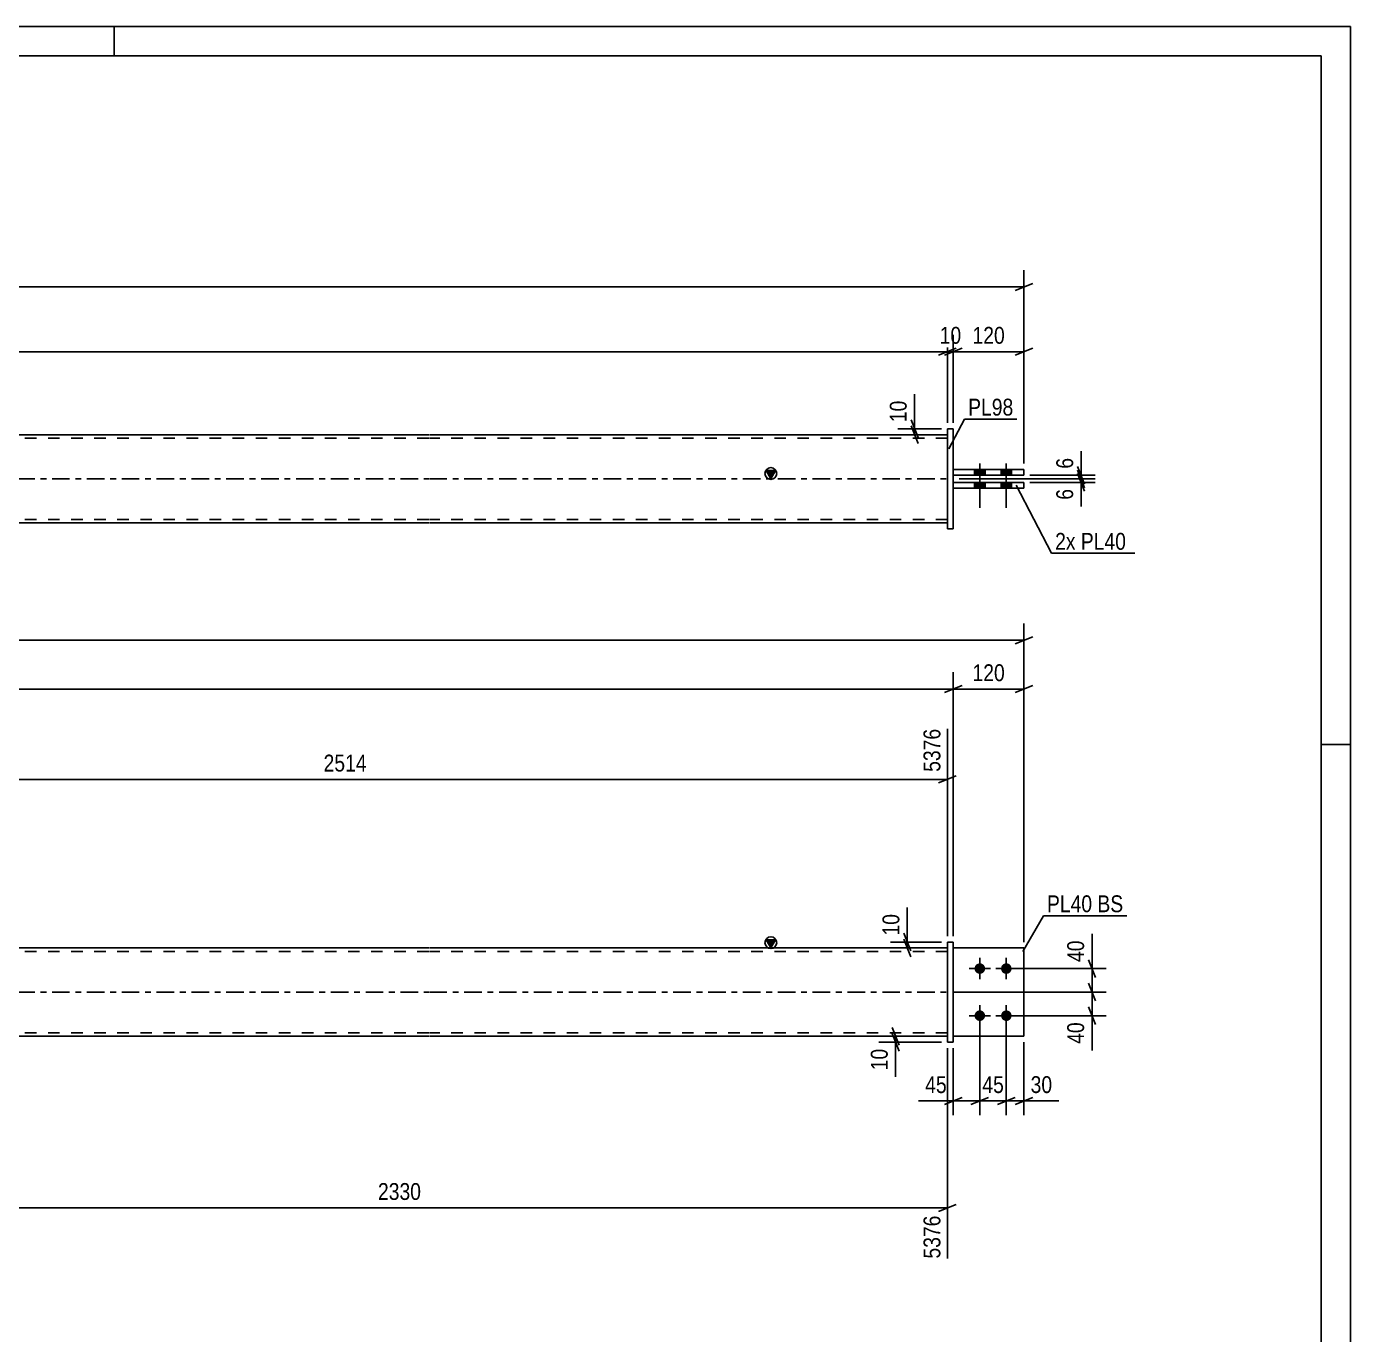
# Model space of a CAD drawing. Header units: millimetres. Extents: x 0 to 594, y 0 to 420.
# Drawn here: x 369.1 to 594, y 197.8 to 420 of the extents above; entities that cross this region are included whole.
import ezdxf

# ---------------------------------------------------------------- set-up
doc = ezdxf.new("R2010")
doc.units = ezdxf.units.MM
doc.linetypes.add('DXK_LINE_DOT2', pattern=[3.9198, 1.9599, -1.9599])
doc.linetypes.add('DXK_LINE_DOT3', pattern=[5.9187, 2.979, -0.9799, 0.9799, -0.9799])
doc.styles.add('Arial Narrow', font='ARIALN.TTF', dxfattribs={"height": 0.2})

# ---------------------------------------------------------------- blocks, each defined once
blk = doc.blocks.new('Unknown-580610623-1130')
at = {"color": 5, "linetype": 'Continuous'}
for p, q in [((594, 420), (0, 420)), ((384, 415), (384, 420)), ((594, 0), (594, 420)), ((589, 415), (5, 415)), ((589, 5), (589, 415)), ((594, 298), (589, 298))]:
    blk.add_line(p, q, dxfattribs=at)
blk = doc.blocks.new('Part-580610623-1695 - 1673')
at = {"color": 2, "linetype": 'Continuous'}
for p, q in [((538.53, 263.45), (526.53, 263.45)), ((538.53, 263.45), (538.53, 263.45)), ((538.53, 263.45), (538.53, 248.45)), ((526.53, 248.45), (538.53, 248.45))]:
    blk.add_line(p, q, dxfattribs=at)
at = {"color": 7, "linetype": 'DXK_LINE_DOT2'}
for p, q in [((526.53, 263.45), (538.53, 263.45)), ((526.53, 263.45), (526.53, 263.45)), ((526.53, 263.45), (526.53, 248.45)), ((526.53, 248.45), (538.53, 248.45))]:
    blk.add_line(p, q, dxfattribs=at)
blk = doc.blocks.new('Part-580610623-1700 - 1673')
at = {"linetype": 'Continuous'}
blk.add_hatch(color=2, dxfattribs=at).paths.add_polyline_path([(495.53, 263.45), (494.73, 264.85), (496.33, 264.85)])
at = {"color": 2, "linetype": 'Continuous'}
for p, q in [((437.43, 263.45), (195.88, 263.45)), ((525.53, 263.45), (437.53, 263.45)), ((495.53, 263.45), (494.73, 264.85)), ((494.73, 264.85), (496.33, 264.85)), ((496.33, 264.85), (495.53, 263.45)), ((195.88, 248.45), (437.43, 248.45)), ((437.53, 248.45), (525.53, 248.45))]:
    blk.add_line(p, q, dxfattribs=at)
at = {"color": 7, "linetype": 'DXK_LINE_DOT2'}
for p, q in [((525.53, 248.45), (525.53, 263.45)), ((437.43, 262.85), (195.88, 262.85)), ((525.53, 262.85), (437.53, 262.85)), ((437.43, 249.05), (195.88, 249.05)), ((525.53, 249.05), (437.53, 249.05))]:
    blk.add_line(p, q, dxfattribs=at)
at = {"color": 7, "linetype": 'DXK_LINE_DOT3'}
for p, q in [((195.88, 255.95), (437.43, 255.95)), ((437.53, 255.95), (525.53, 255.95))]:
    blk.add_line(p, q, dxfattribs=at)
at = {"color": 2, "linetype": 'Continuous'}
blk.add_circle((495.53, 264.35), 1, dxfattribs=at)
blk = doc.blocks.new('Part-580610623-1685 - 1673')
at = {"color": 2, "linetype": 'Continuous'}
for p, q in [((525.53, 264.45), (526.53, 264.45)), ((525.53, 247.45), (525.53, 264.45)), ((526.53, 264.45), (526.53, 247.45)), ((525.53, 247.45), (525.53, 247.45)), ((525.53, 247.45), (526.53, 247.45))]:
    blk.add_line(p, q, dxfattribs=at)
at = {"color": 7, "linetype": 'DXK_LINE_DOT2'}
for p, q in [((525.53, 264.45), (526.53, 264.45)), ((525.53, 247.45), (526.53, 247.45))]:
    blk.add_line(p, q, dxfattribs=at)
blk = doc.blocks.new('Part-580610623-1690 - 1673')
at = {"color": 7, "linetype": 'DXK_LINE_DOT2'}
for p, q in [((526.53, 263.45), (538.53, 263.45)), ((538.53, 263.45), (526.53, 263.45)), ((526.53, 263.45), (526.53, 263.45)), ((526.53, 263.45), (526.53, 248.45)), ((538.53, 263.45), (538.53, 263.45)), ((538.53, 263.45), (538.53, 248.45)), ((526.53, 248.45), (538.53, 248.45)), ((526.53, 248.45), (538.53, 248.45))]:
    blk.add_line(p, q, dxfattribs=at)
blk = doc.blocks.new('Bolt-580610623-1710 - 1673')
at = {"linetype": 'Continuous'}
for points in [[(531.03, 260.85), (531.22, 260.83), (531.4, 260.77), (531.56, 260.68), (531.7, 260.55), (531.81, 260.4), (531.89, 260.23), (531.93, 260.04), (531.93, 259.85), (531.89, 259.67), (531.81, 259.5), (531.7, 259.35), (531.56, 259.22), (531.4, 259.13), (531.22, 259.07), (531.03, 259.05), (530.85, 259.07), (530.67, 259.13), (530.5, 259.22), (530.36, 259.35), (530.25, 259.5), (530.18, 259.67), (530.14, 259.85), (530.14, 260.04), (530.18, 260.23), (530.25, 260.4), (530.36, 260.55), (530.5, 260.68), (530.67, 260.77), (530.85, 260.83)], [(535.53, 260.85), (535.72, 260.83), (535.9, 260.77), (536.06, 260.68), (536.2, 260.55), (536.31, 260.4), (536.39, 260.23), (536.43, 260.04), (536.43, 259.85), (536.39, 259.67), (536.31, 259.5), (536.2, 259.35), (536.06, 259.22), (535.9, 259.13), (535.72, 259.07), (535.53, 259.05), (535.35, 259.07), (535.17, 259.13), (535, 259.22), (534.86, 259.35), (534.75, 259.5), (534.68, 259.67), (534.64, 259.85), (534.64, 260.04), (534.68, 260.23), (534.75, 260.4), (534.86, 260.55), (535, 260.68), (535.17, 260.77), (535.35, 260.83)], [(531.03, 252.85), (531.22, 252.83), (531.4, 252.77), (531.56, 252.68), (531.7, 252.55), (531.81, 252.4), (531.89, 252.23), (531.93, 252.04), (531.93, 251.85), (531.89, 251.67), (531.81, 251.5), (531.7, 251.35), (531.56, 251.22), (531.4, 251.13), (531.22, 251.07), (531.03, 251.05), (530.85, 251.07), (530.67, 251.13), (530.5, 251.22), (530.36, 251.35), (530.25, 251.5), (530.18, 251.67), (530.14, 251.85), (530.14, 252.04), (530.18, 252.23), (530.25, 252.4), (530.36, 252.55), (530.5, 252.68), (530.67, 252.77), (530.85, 252.83)], [(535.53, 252.85), (535.72, 252.83), (535.9, 252.77), (536.06, 252.68), (536.2, 252.55), (536.31, 252.4), (536.39, 252.23), (536.43, 252.04), (536.43, 251.85), (536.39, 251.67), (536.31, 251.5), (536.2, 251.35), (536.06, 251.22), (535.9, 251.13), (535.72, 251.07), (535.53, 251.05), (535.35, 251.07), (535.17, 251.13), (535, 251.22), (534.86, 251.35), (534.75, 251.5), (534.68, 251.67), (534.64, 251.85), (534.64, 252.04), (534.68, 252.23), (534.75, 252.4), (534.86, 252.55), (535, 252.68), (535.17, 252.77), (535.35, 252.83)]]:
    blk.add_hatch(color=1, dxfattribs=at).paths.add_polyline_path(points)
at = {"color": 1, "linetype": 'Continuous'}
for p, q in [((531.03, 261.75), (531.03, 258.15)), ((535.53, 261.75), (535.53, 258.15)), ((529.23, 259.95), (532.83, 259.95)), ((533.73, 259.95), (537.33, 259.95)), ((529.23, 251.95), (532.83, 251.95)), ((531.03, 253.75), (531.03, 250.15)), ((533.73, 251.95), (537.33, 251.95)), ((535.53, 253.75), (535.53, 250.15))]:
    blk.add_line(p, q, dxfattribs=at)
blk = doc.blocks.new('Bolt-580610623-1371 - 1367')
at = {"linetype": 'Continuous'}
for points in [[(531.93, 344.75), (530.13, 344.75), (530.13, 343.75), (531.93, 343.75)], [(531.93, 344.75), (530.13, 344.75), (530.13, 343.75), (531.93, 343.75)], [(536.43, 344.75), (534.63, 344.75), (534.63, 343.75), (536.43, 343.75)], [(536.43, 344.75), (534.63, 344.75), (534.63, 343.75), (536.43, 343.75)], [(531.93, 342.55), (530.13, 342.55), (530.13, 341.55), (531.93, 341.55)], [(531.93, 342.55), (530.13, 342.55), (530.13, 341.55), (531.93, 341.55)], [(536.43, 342.55), (534.63, 342.55), (534.63, 341.55), (536.43, 341.55)], [(536.43, 342.55), (534.63, 342.55), (534.63, 341.55), (536.43, 341.55)]]:
    blk.add_hatch(color=1, dxfattribs=at).paths.add_polyline_path(points)
at = {"color": 1, "linetype": 'Continuous'}
for p, q in [((530.13, 344.75), (530.13, 343.75)), ((530.13, 344.75), (530.13, 343.75)), ((531.03, 345.75), (531.03, 338.25)), ((531.03, 345.75), (531.03, 338.25)), ((531.93, 344.75), (531.93, 343.75)), ((531.93, 344.75), (531.93, 343.75)), ((534.63, 344.75), (534.63, 343.75)), ((534.63, 344.75), (534.63, 343.75)), ((535.53, 345.75), (535.53, 338.25)), ((535.53, 345.75), (535.53, 338.25)), ((536.43, 344.75), (536.43, 343.75)), ((536.43, 344.75), (536.43, 343.75)), ((530.13, 342.55), (530.13, 341.55)), ((530.13, 342.55), (530.13, 341.55)), ((531.93, 342.55), (531.93, 341.55)), ((531.93, 342.55), (531.93, 341.55)), ((534.63, 342.55), (534.63, 341.55)), ((534.63, 342.55), (534.63, 341.55)), ((536.43, 342.55), (536.43, 341.55)), ((536.43, 342.55), (536.43, 341.55))]:
    blk.add_line(p, q, dxfattribs=at)
blk = doc.blocks.new('Part-580610623-1456 - 1367')
at = {"linetype": 'Continuous'}
blk.add_hatch(color=2, dxfattribs=at).paths.add_polyline_path([(495.53, 343.15), (494.73, 344.55), (496.33, 344.55)])
at = {"color": 2, "linetype": 'Continuous'}
for p, q in [((437.43, 350.65), (195.88, 350.65)), ((525.53, 350.65), (437.53, 350.65)), ((495.53, 343.15), (494.73, 344.55)), ((494.73, 344.55), (496.33, 344.55)), ((496.33, 344.55), (495.53, 343.15)), ((437.43, 335.65), (195.88, 335.65)), ((525.53, 335.65), (437.53, 335.65))]:
    blk.add_line(p, q, dxfattribs=at)
at = {"color": 7, "linetype": 'DXK_LINE_DOT2'}
for p, q in [((437.43, 350.05), (195.88, 350.05)), ((525.53, 350.05), (437.53, 350.05)), ((525.53, 350.65), (525.53, 335.65)), ((437.43, 336.25), (195.88, 336.25)), ((525.53, 336.25), (437.53, 336.25))]:
    blk.add_line(p, q, dxfattribs=at)
at = {"color": 7, "linetype": 'DXK_LINE_DOT3'}
for p, q in [((195.88, 343.15), (437.43, 343.15)), ((437.53, 343.15), (525.53, 343.15))]:
    blk.add_line(p, q, dxfattribs=at)
at = {"color": 2, "linetype": 'Continuous'}
blk.add_circle((495.53, 344.05), 1, dxfattribs=at)
blk = doc.blocks.new('Part-580610623-1461 - 1367')
at = {"color": 2, "linetype": 'Continuous'}
for p, q in [((538.53, 342.55), (526.53, 342.55)), ((538.53, 341.55), (538.53, 342.55)), ((526.53, 341.55), (538.53, 341.55))]:
    blk.add_line(p, q, dxfattribs=at)
at = {"color": 7, "linetype": 'DXK_LINE_DOT2'}
for p, q in [((526.53, 342.55), (526.53, 341.55)), ((538.53, 342.55), (526.53, 342.55)), ((526.53, 341.55), (538.53, 341.55))]:
    blk.add_line(p, q, dxfattribs=at)
blk = doc.blocks.new('Part-580610623-1433 - 1367')
at = {"color": 2, "linetype": 'Continuous'}
for p, q in [((525.53, 351.65), (525.53, 351.65)), ((525.53, 334.65), (525.53, 351.65)), ((525.53, 351.65), (526.53, 351.65)), ((526.53, 351.65), (526.53, 351.65)), ((526.53, 351.65), (526.53, 334.65)), ((525.53, 334.65), (526.53, 334.65)), ((525.53, 334.65), (525.53, 334.65)), ((526.53, 334.65), (526.53, 334.65))]:
    blk.add_line(p, q, dxfattribs=at)
at = {"color": 7, "linetype": 'DXK_LINE_DOT2'}
for p, q in [((525.53, 351.65), (526.53, 351.65)), ((525.53, 334.65), (526.53, 334.65)), ((526.53, 334.65), (526.53, 334.65))]:
    blk.add_line(p, q, dxfattribs=at)
blk = doc.blocks.new('Part-580610623-1466 - 1367')
at = {"color": 2, "linetype": 'Continuous'}
for p, q in [((538.53, 344.75), (526.53, 344.75)), ((538.53, 343.75), (538.53, 344.75)), ((526.53, 343.75), (538.53, 343.75))]:
    blk.add_line(p, q, dxfattribs=at)
at = {"color": 7, "linetype": 'DXK_LINE_DOT2'}
for p, q in [((526.53, 344.75), (526.53, 343.75)), ((538.53, 344.75), (526.53, 344.75)), ((526.53, 343.75), (538.53, 343.75))]:
    blk.add_line(p, q, dxfattribs=at)
blk = doc.blocks.new('StraightDimension-580610623-1936 - 1673')
at = {"color": 7, "linetype": 'Continuous'}
for p, q in [((516.13, 249.95), (517.33, 246.95)), ((524.53, 248.45), (513.88, 248.45)), ((524.53, 247.45), (513.88, 247.45)), ((517.33, 245.95), (516.13, 248.95)), ((516.73, 247.45), (516.73, 248.45))]:
    blk.add_line(p, q, dxfattribs=at)
at = {"color": 0}
blk.add_wipeout([(515.98, 246.92), (511.78, 246.92), (511.78, 242.07), (515.98, 242.07)], dxfattribs=at)
at = {"color": 7, "linetype": 'Continuous'}
blk.add_line((516.73, 247.45), (516.73, 241.54), dxfattribs=at)
blk.add_line((516.73, 247.45), (516.73, 241.54), dxfattribs=at)
at = {"color": 3, "style": 'Arial Narrow'}
blk.add_text('10', height=2.863, rotation=90.0002, dxfattribs=at).set_placement((515.38, 242.67))
blk = doc.blocks.new('StraightDimension-580610623-1955 - 1673')
at = {"color": 7, "linetype": 'Continuous'}
for p, q in [((531.03, 250.95), (531.03, 235.06)), ((535.53, 250.95), (535.53, 235.06)), ((529.53, 236.86), (532.53, 238.06)), ((531.03, 237.46), (535.53, 237.46)), ((537.03, 238.06), (534.03, 236.86))]:
    blk.add_line(p, q, dxfattribs=at)
at = {"color": 0}
blk.add_wipeout([(535.71, 238.21), (535.71, 242.41), (530.86, 242.41), (530.86, 238.21)], dxfattribs=at)
at = {"color": 3, "style": 'Arial Narrow'}
blk.add_text('45', height=2.863, dxfattribs=at).set_placement((531.46, 238.81))
blk = doc.blocks.new('StraightDimension-580610623-2017 - 1673')
at = {"color": 7, "linetype": 'Continuous'}
for p, q in [((549.49, 257.45), (550.69, 254.45)), ((526.53, 255.95), (552.49, 255.95)), ((550.09, 251.95), (550.09, 255.95)), ((536.53, 251.95), (552.49, 251.95)), ((550.69, 250.45), (549.49, 253.45))]:
    blk.add_line(p, q, dxfattribs=at)
at = {"color": 0}
blk.add_wipeout([(549.34, 251.42), (545.14, 251.42), (545.14, 246.57), (549.34, 246.57)], dxfattribs=at)
at = {"color": 7, "linetype": 'Continuous'}
blk.add_line((550.09, 251.95), (550.09, 246.04), dxfattribs=at)
blk.add_line((550.09, 251.95), (550.09, 246.04), dxfattribs=at)
at = {"color": 3, "style": 'Arial Narrow'}
blk.add_text('40', height=2.863, rotation=90.0002, dxfattribs=at).set_placement((548.74, 247.17))
blk = doc.blocks.new('StraightDimension-580610623-2031 - 1673')
at = {"color": 7, "linetype": 'Continuous'}
for p, q in [((518.11, 265.95), (519.31, 262.95)), ((524.53, 264.45), (515.86, 264.45)), ((524.53, 263.45), (515.86, 263.45)), ((519.31, 261.95), (518.11, 264.95)), ((518.71, 263.45), (518.71, 264.45))]:
    blk.add_line(p, q, dxfattribs=at)
at = {"color": 0}
blk.add_wipeout([(517.96, 269.83), (513.76, 269.83), (513.76, 264.97), (517.96, 264.97)], dxfattribs=at)
at = {"color": 7, "linetype": 'Continuous'}
blk.add_line((518.71, 264.45), (518.71, 270.35), dxfattribs=at)
blk.add_line((518.71, 264.45), (518.71, 270.35), dxfattribs=at)
at = {"color": 3, "style": 'Arial Narrow'}
blk.add_text('10', height=2.863, rotation=90.0002, dxfattribs=at).set_placement((517.36, 265.57))
blk = doc.blocks.new('StraightDimension-580610623-1760 - 1673')
at = {"color": 7, "linetype": 'Continuous'}
for p, q in [((320.9, 264.45), (320.9, 300.7)), ((525.53, 265.45), (525.53, 300.7)), ((322.4, 292.68), (319.4, 291.48)), ((524.03, 291.48), (527.03, 292.68)), ((320.9, 292.08), (525.53, 292.08))]:
    blk.add_line(p, q, dxfattribs=at)
at = {"color": 0, "linetype": 'Continuous'}
blk.add_wipeout([(524.93, 301.3), (520.73, 301.3), (520.73, 292.78), (524.93, 292.78)], dxfattribs=at)
at = {"color": 0}
blk.add_wipeout([(427.47, 292.83), (427.47, 297.03), (418.96, 297.03), (418.96, 292.83)], dxfattribs=at)
at = {"color": 3, "linetype": 'Continuous', "style": 'Arial Narrow'}
blk.add_text('5376', height=2.863, rotation=90.0002, dxfattribs=at).set_placement((524.33, 293.38))
at = {"color": 3, "style": 'Arial Narrow'}
blk.add_text('2514', height=2.863, dxfattribs=at).set_placement((419.56, 293.43))
blk = doc.blocks.new('StraightDimension-580610623-2050 - 1673')
at = {"color": 7, "linetype": 'Continuous'}
for p, q in [((526.53, 265.45), (526.53, 310.28)), ((106.78, 307.43), (526.53, 307.43)), ((525.03, 306.83), (528.03, 308.03))]:
    blk.add_line(p, q, dxfattribs=at)
blk = doc.blocks.new('StraightDimension-580610623-2040 - 1673')
at = {"color": 7, "linetype": 'Continuous'}
for p, q in [((526.53, 265.45), (526.53, 310.28)), ((538.53, 264.45), (538.53, 310.28)), ((525.03, 306.83), (528.03, 308.03)), ((526.53, 307.43), (538.53, 307.43)), ((540.03, 308.03), (537.03, 306.83))]:
    blk.add_line(p, q, dxfattribs=at)
at = {"color": 0}
blk.add_wipeout([(535.88, 308.18), (535.88, 312.38), (529.19, 312.38), (529.19, 308.18)], dxfattribs=at)
at = {"color": 3, "style": 'Arial Narrow'}
blk.add_text('120', height=2.863, dxfattribs=at).set_placement((529.79, 308.78))
blk = doc.blocks.new('StraightDimension-580610623-1945 - 1673')
at = {"color": 7, "linetype": 'Continuous'}
for p, q in [((531.03, 250.95), (531.03, 235.06)), ((526.53, 246.45), (526.53, 235.06)), ((525.03, 236.86), (528.03, 238.06)), ((526.53, 237.46), (531.03, 237.46)), ((532.53, 238.06), (529.53, 236.86))]:
    blk.add_line(p, q, dxfattribs=at)
at = {"color": 0}
blk.add_wipeout([(526.01, 238.21), (526.01, 242.41), (521.15, 242.41), (521.15, 238.21)], dxfattribs=at)
at = {"color": 7, "linetype": 'Continuous'}
blk.add_line((526.53, 237.46), (520.63, 237.46), dxfattribs=at)
blk.add_line((526.53, 237.46), (520.63, 237.46), dxfattribs=at)
at = {"color": 3, "style": 'Arial Narrow'}
blk.add_text('45', height=2.863, dxfattribs=at).set_placement((521.75, 238.81))
blk = doc.blocks.new('StraightDimension-580610623-1746 - 1673')
at = {"color": 7, "linetype": 'Continuous'}
for p, q in [((538.53, 264.45), (538.53, 318.57)), ((94.78, 315.72), (538.53, 315.72)), ((537.03, 315.12), (540.03, 316.32))]:
    blk.add_line(p, q, dxfattribs=at)
blk = doc.blocks.new('StraightDimension-580610623-1838 - 1673')
at = {"color": 7, "linetype": 'Continuous'}
for p, q in [((339.38, 247.45), (339.38, 201.99)), ((525.53, 246.45), (525.53, 210.69)), ((340.88, 219.9), (337.88, 218.7)), ((339.38, 219.3), (525.53, 219.3)), ((524.03, 218.7), (527.03, 219.9))]:
    blk.add_line(p, q, dxfattribs=at)
at = {"color": 0}
blk.add_wipeout([(436.72, 220.05), (436.72, 224.25), (428.2, 224.25), (428.2, 220.05)], dxfattribs=at)
at = {"color": 0, "linetype": 'Continuous'}
blk.add_wipeout([(524.93, 218.6), (520.73, 218.6), (520.73, 210.08), (524.93, 210.08)], dxfattribs=at)
at = {"color": 3, "style": 'Arial Narrow'}
blk.add_text('2330', height=2.863, dxfattribs=at).set_placement((428.8, 220.65))
at = {"color": 3, "linetype": 'Continuous', "style": 'Arial Narrow'}
blk.add_text('5376', height=2.863, rotation=90.0002, dxfattribs=at).set_placement((524.33, 210.69))
blk = doc.blocks.new('StraightDimension-580610623-1965 - 1673')
at = {"color": 7, "linetype": 'Continuous'}
for p, q in [((535.53, 250.95), (535.53, 235.06)), ((538.53, 247.45), (538.53, 235.06)), ((534.03, 236.86), (537.03, 238.06)), ((535.53, 237.46), (538.53, 237.46)), ((540.03, 238.06), (537.03, 236.86))]:
    blk.add_line(p, q, dxfattribs=at)
at = {"color": 0}
blk.add_wipeout([(543.91, 238.21), (543.91, 242.41), (539.06, 242.41), (539.06, 238.21)], dxfattribs=at)
at = {"color": 7, "linetype": 'Continuous'}
blk.add_line((538.53, 237.46), (544.44, 237.46), dxfattribs=at)
blk.add_line((538.53, 237.46), (544.44, 237.46), dxfattribs=at)
at = {"color": 3, "style": 'Arial Narrow'}
blk.add_text('30', height=2.863, dxfattribs=at).set_placement((539.66, 238.81))
blk = doc.blocks.new('StraightDimension-580610623-2004 - 1673')
at = {"color": 7, "linetype": 'Continuous'}
for p, q in [((549.49, 261.45), (550.69, 258.45)), ((536.53, 259.95), (552.49, 259.95)), ((550.09, 255.95), (550.09, 259.95)), ((550.69, 254.45), (549.49, 257.45)), ((526.53, 255.95), (552.49, 255.95))]:
    blk.add_line(p, q, dxfattribs=at)
at = {"color": 0}
blk.add_wipeout([(549.34, 265.33), (545.14, 265.33), (545.14, 260.47), (549.34, 260.47)], dxfattribs=at)
at = {"color": 7, "linetype": 'Continuous'}
blk.add_line((550.09, 259.95), (550.09, 265.85), dxfattribs=at)
blk.add_line((550.09, 259.95), (550.09, 265.85), dxfattribs=at)
at = {"color": 3, "style": 'Arial Narrow'}
blk.add_text('40', height=2.863, rotation=90.0002, dxfattribs=at).set_placement((548.74, 261.07))
blk = doc.blocks.new('StraightDimension-580610623-1607 - 1367')
at = {"color": 7, "linetype": 'Continuous'}
for p, q in [((519.35, 353.15), (520.55, 350.15)), ((524.53, 351.65), (517.1, 351.65)), ((520.55, 349.15), (519.35, 352.15)), ((519.95, 350.65), (519.95, 351.65)), ((524.53, 350.65), (517.1, 350.65))]:
    blk.add_line(p, q, dxfattribs=at)
at = {"color": 0}
blk.add_wipeout([(519.2, 357.04), (515, 357.04), (515, 352.18), (519.2, 352.18)], dxfattribs=at)
at = {"color": 7, "linetype": 'Continuous'}
blk.add_line((519.95, 351.65), (519.95, 357.56), dxfattribs=at)
blk.add_line((519.95, 351.65), (519.95, 357.56), dxfattribs=at)
at = {"color": 3, "style": 'Arial Narrow'}
blk.add_text('10', height=2.863, rotation=90.0002, dxfattribs=at).set_placement((518.6, 352.78))
blk = doc.blocks.new('StraightDimension-580610623-1545 - 1367')
at = {"color": 7, "linetype": 'Continuous'}
for p, q in [((538.53, 345.75), (538.53, 378.6)), ((94.78, 375.75), (538.53, 375.75)), ((537.03, 375.15), (540.03, 376.35))]:
    blk.add_line(p, q, dxfattribs=at)
blk = doc.blocks.new('StraightDimension-580610623-1576 - 1367')
at = {"color": 7, "linetype": 'Continuous'}
for p, q in [((525.53, 352.65), (525.53, 367.6)), ((107.78, 364.75), (525.53, 364.75)), ((524.03, 364.15), (527.03, 365.35))]:
    blk.add_line(p, q, dxfattribs=at)
blk = doc.blocks.new('StraightDimension-580610623-1586 - 1367')
at = {"color": 7, "linetype": 'Continuous'}
for p, q in [((525.53, 352.65), (525.53, 367.6)), ((526.53, 352.65), (526.53, 367.6)), ((524.03, 364.15), (527.03, 365.35)), ((528.03, 365.35), (525.03, 364.15)), ((525.53, 364.75), (526.53, 364.75))]:
    blk.add_line(p, q, dxfattribs=at)
at = {"color": 0}
blk.add_wipeout([(528.46, 365.5), (528.46, 369.7), (523.61, 369.7), (523.61, 365.5)], dxfattribs=at)
at = {"color": 3, "style": 'Arial Narrow'}
blk.add_text('10', height=2.863, dxfattribs=at).set_placement((524.21, 366.1))
blk = doc.blocks.new('StraightDimension-580610623-1596 - 1367')
at = {"color": 7, "linetype": 'Continuous'}
for p, q in [((526.53, 352.65), (526.53, 367.6)), ((538.53, 345.75), (538.53, 367.6)), ((525.03, 364.15), (528.03, 365.35)), ((526.53, 364.75), (538.53, 364.75)), ((540.03, 365.35), (537.03, 364.15))]:
    blk.add_line(p, q, dxfattribs=at)
at = {"color": 0}
blk.add_wipeout([(535.88, 365.5), (535.88, 369.7), (529.19, 369.7), (529.19, 365.5)], dxfattribs=at)
at = {"color": 3, "style": 'Arial Narrow'}
blk.add_text('120', height=2.863, dxfattribs=at).set_placement((529.79, 366.1))
blk = doc.blocks.new('StraightDimension-580610623-1618 - 1367')
at = {"color": 7, "linetype": 'Continuous'}
for p, q in [((547.63, 344.65), (548.83, 341.65)), ((527.53, 343.15), (550.63, 343.15)), ((539.53, 342.55), (550.63, 342.55)), ((548.83, 341.05), (547.63, 344.05)), ((548.23, 342.55), (548.23, 343.15))]:
    blk.add_line(p, q, dxfattribs=at)
at = {"color": 0}
blk.add_wipeout([(547.48, 342.03), (543.28, 342.03), (543.28, 339), (547.48, 339)], dxfattribs=at)
at = {"color": 7, "linetype": 'Continuous'}
blk.add_line((548.23, 342.55), (548.23, 338.48), dxfattribs=at)
blk.add_line((548.23, 342.55), (548.23, 338.48), dxfattribs=at)
at = {"color": 3, "style": 'Arial Narrow'}
blk.add_text('6', height=2.86, rotation=90.0002, dxfattribs=at).set_placement((546.88, 339.6))
blk = doc.blocks.new('StraightDimension-580610623-1627 - 1367')
at = {"color": 7, "linetype": 'Continuous'}
for p, q in [((547.63, 345.25), (548.83, 342.25)), ((548.83, 341.65), (547.63, 344.65)), ((527.53, 343.15), (550.63, 343.15)), ((539.53, 343.75), (550.63, 343.75)), ((548.23, 343.15), (548.23, 343.75))]:
    blk.add_line(p, q, dxfattribs=at)
at = {"color": 0}
blk.add_wipeout([(547.48, 347.31), (543.28, 347.31), (543.28, 344.28), (547.48, 344.28)], dxfattribs=at)
at = {"color": 7, "linetype": 'Continuous'}
blk.add_line((548.23, 343.75), (548.23, 347.83), dxfattribs=at)
blk.add_line((548.23, 343.75), (548.23, 347.83), dxfattribs=at)
at = {"color": 3, "style": 'Arial Narrow'}
blk.add_text('6', height=2.86, rotation=90.0002, dxfattribs=at).set_placement((546.88, 344.88))
blk = doc.blocks.new('MarkSet-580610623-2083 - 1673')
at = {"color": 0}
blk.add_wipeout([(550.11, 269.53), (550.11, 272.53), (542.44, 272.53), (542.44, 269.53)], dxfattribs=at)
blk.add_wipeout([(550.11, 269.53), (550.11, 272.53), (542.44, 272.53), (542.44, 269.53)], dxfattribs=at)
at = {"color": 30, "linetype": 'Continuous'}
blk.add_line((538.34, 262.87), (541.84, 268.93), dxfattribs=at)
at = {"color": 0}
blk.add_wipeout([(555.4, 269.53), (555.4, 272.53), (551.01, 272.53), (551.01, 269.53)], dxfattribs=at)
blk.add_wipeout([(555.4, 269.53), (555.4, 272.53), (551.01, 272.53), (551.01, 269.53)], dxfattribs=at)
at = {"color": 30, "linetype": 'Continuous'}
blk.add_line((541.84, 268.93), (556, 268.93), dxfattribs=at)
at = {"color": 3, "style": 'Arial Narrow'}
for s, p in [('PL40', (542.44, 269.53)), ('BS', (551.01, 269.53))]:
    blk.add_text(s, height=2.863, dxfattribs=at).set_placement(p)
blk = doc.blocks.new('MarkSet-580610623-1658 - 1367')
at = {"color": 0}
blk.add_wipeout([(547.29, 331.1), (547.29, 334.1), (543.82, 334.1), (543.82, 331.1)], dxfattribs=at)
blk.add_wipeout([(547.29, 331.1), (547.29, 334.1), (543.82, 334.1), (543.82, 331.1)], dxfattribs=at)
at = {"color": 30, "linetype": 'Continuous'}
blk.add_line((537.19, 342.07), (543.22, 330.5), dxfattribs=at)
at = {"color": 0}
blk.add_wipeout([(555.87, 331.1), (555.87, 334.1), (548.19, 334.1), (548.19, 331.1)], dxfattribs=at)
blk.add_wipeout([(555.87, 331.1), (555.87, 334.1), (548.19, 334.1), (548.19, 331.1)], dxfattribs=at)
at = {"color": 30, "linetype": 'Continuous'}
blk.add_line((543.22, 330.5), (557.37, 330.5), dxfattribs=at)
at = {"color": 3, "style": 'Arial Narrow'}
for s, p in [('2x', (543.82, 331.1)), ('PL40', (548.19, 331.1))]:
    blk.add_text(s, height=2.863, dxfattribs=at).set_placement(p)
blk = doc.blocks.new('Mark-580610623-1429 - 1367')
at = {"color": 0}
blk.add_wipeout([(536.73, 353.9), (536.73, 356.9), (529.05, 356.9), (529.05, 353.9)], dxfattribs=at)
blk.add_wipeout([(536.73, 353.9), (536.73, 356.9), (529.05, 356.9), (529.05, 353.9)], dxfattribs=at)
at = {"color": 30, "linetype": 'Continuous'}
for p, q in [((525.76, 348.23), (528.45, 353.3)), ((528.45, 353.3), (537.33, 353.3))]:
    blk.add_line(p, q, dxfattribs=at)
at = {"color": 3, "style": 'Arial Narrow'}
blk.add_text('PL98', height=2.863, dxfattribs=at).set_placement((529.05, 353.9))

msp = doc.modelspace()

# ---------------------------------------------------------------- block references
for name in ['Unknown-580610623-1130', 'Part-580610623-1433 - 1367', 'Part-580610623-1456 - 1367', 'Part-580610623-1466 - 1367', 'Bolt-580610623-1371 - 1367', 'Part-580610623-1461 - 1367', 'Part-580610623-1700 - 1673', 'Part-580610623-1685 - 1673', 'Part-580610623-1695 - 1673', 'Part-580610623-1690 - 1673', 'Bolt-580610623-1710 - 1673']:
    msp.add_blockref(name, (0, 0))

# ---------------------------------------------------------------- next in the draw order: block references
for name in ['StraightDimension-580610623-1607 - 1367', 'StraightDimension-580610623-2031 - 1673', 'StraightDimension-580610623-1936 - 1673', 'StraightDimension-580610623-1955 - 1673']:
    msp.add_blockref(name, (0, 0))

# ---------------------------------------------------------------- next in the draw order: block references
for name in ['StraightDimension-580610623-1545 - 1367', 'StraightDimension-580610623-1760 - 1673', 'StraightDimension-580610623-2017 - 1673']:
    msp.add_blockref(name, (0, 0))

# ---------------------------------------------------------------- next in the draw order: block references
for name in ['StraightDimension-580610623-1576 - 1367', 'StraightDimension-580610623-2050 - 1673', 'StraightDimension-580610623-1945 - 1673', 'StraightDimension-580610623-1965 - 1673']:
    msp.add_blockref(name, (0, 0))

# ---------------------------------------------------------------- next in the draw order: block references
for name in ['StraightDimension-580610623-1586 - 1367', 'StraightDimension-580610623-2040 - 1673', 'StraightDimension-580610623-1838 - 1673']:
    msp.add_blockref(name, (0, 0))

# ---------------------------------------------------------------- next in the draw order: block references
for name in ['StraightDimension-580610623-1596 - 1367', 'StraightDimension-580610623-1746 - 1673']:
    msp.add_blockref(name, (0, 0))

# ---------------------------------------------------------------- next in the draw order: block references
for name in ['StraightDimension-580610623-1618 - 1367', 'StraightDimension-580610623-2004 - 1673']:
    msp.add_blockref(name, (0, 0))

# ---------------------------------------------------------------- next in the draw order: block references
for name in ['StraightDimension-580610623-1627 - 1367', 'MarkSet-580610623-2083 - 1673']:
    msp.add_blockref(name, (0, 0))

# ---------------------------------------------------------------- next in the draw order: block references
for name in ['Mark-580610623-1429 - 1367', 'MarkSet-580610623-1658 - 1367']:
    msp.add_blockref(name, (0, 0))

doc.saveas('drawing.dxf')
